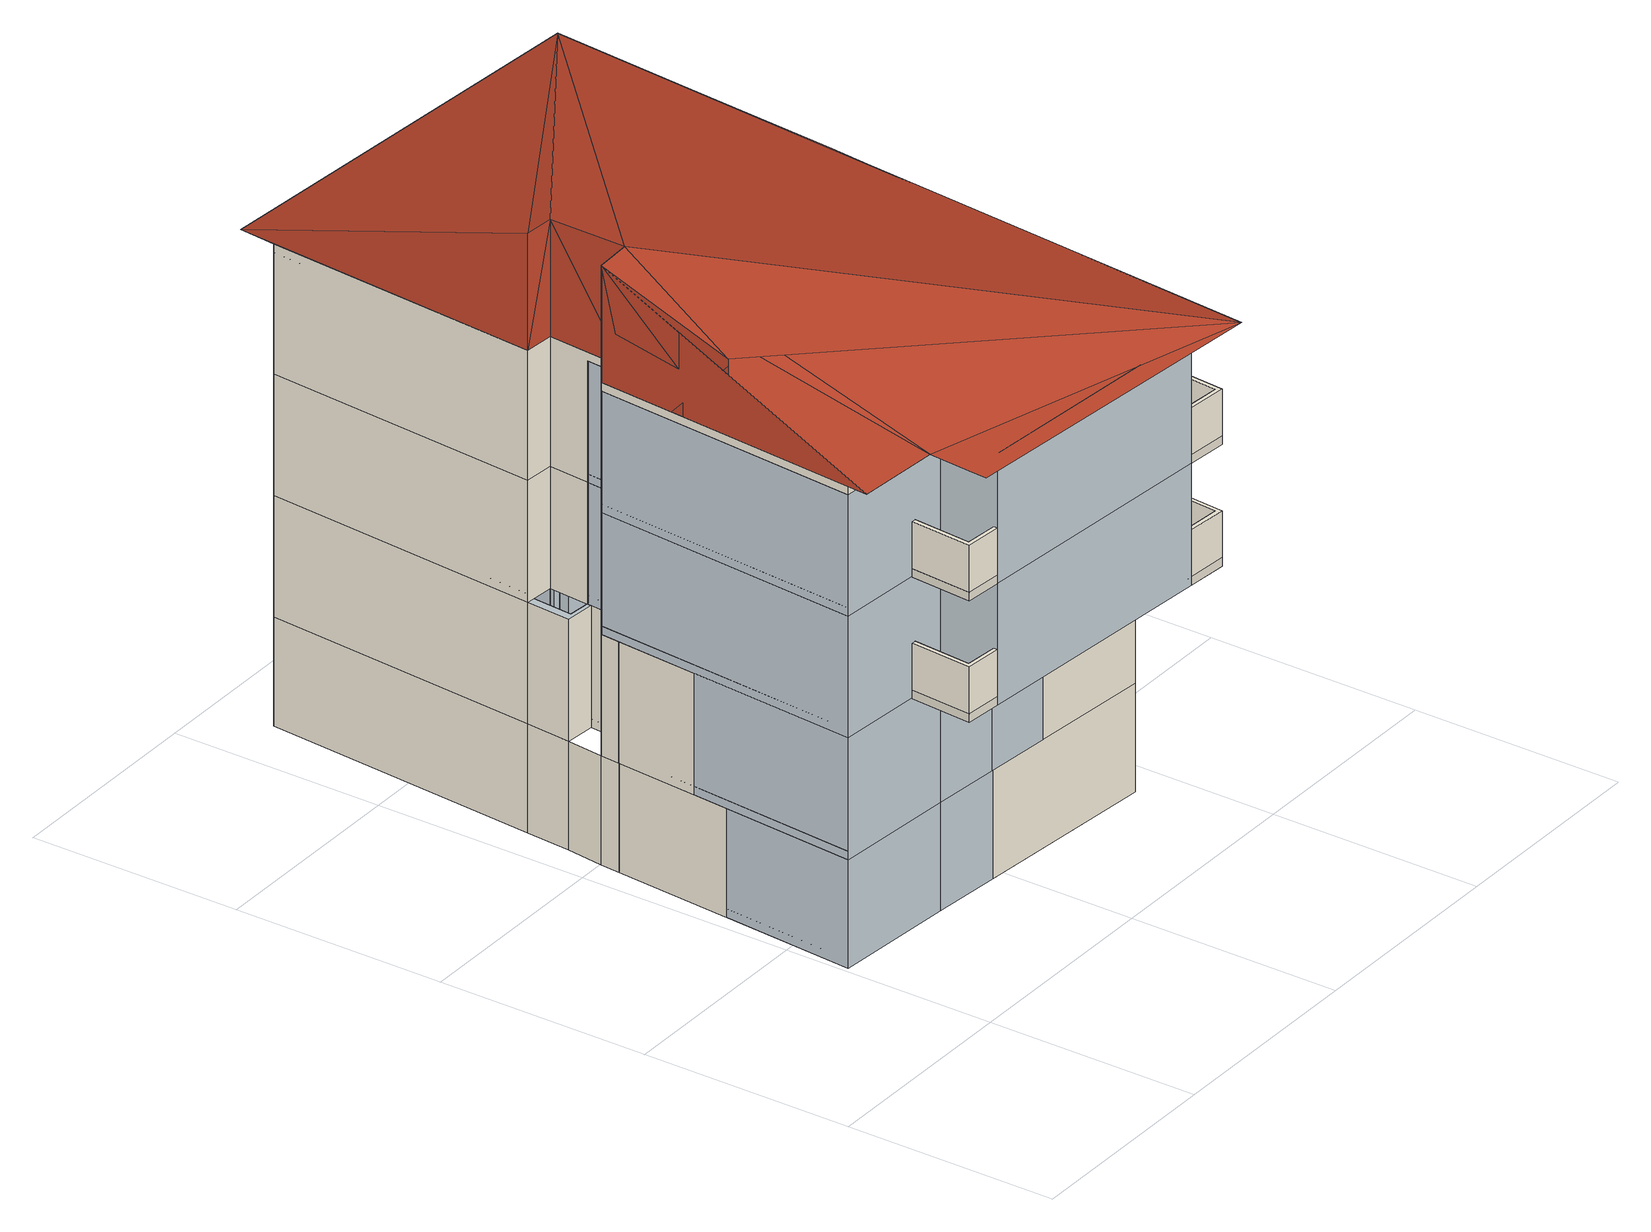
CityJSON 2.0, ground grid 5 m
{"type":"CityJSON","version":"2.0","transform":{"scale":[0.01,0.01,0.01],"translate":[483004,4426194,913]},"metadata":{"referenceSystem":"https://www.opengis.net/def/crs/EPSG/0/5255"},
"CityObjects":{
"object1":{"type":"GenericCityObject","attributes":{"name":"-1_-1_7_Bağımsız Bölüm","geometrySuitability":1001,"integrationState":1001,"independentSectionNumber":"7","takbisPropertyIdentityNumber":3370808,"additionalNote":"-","independentSectionCardinalDirection":1007,"independentSectionUsage":1002,"partCount":2,"independentSectionPlanNetArea":-1,"independentSectionPlanGrossArea":-1,"independentSectionCalculatedArea":27.16,"class":"BagimsizBolum"},"geometry":[{"type":"MultiSurface","lod":"2","boundaries":[[[0,1,2,3,4]],[[5,6,7,8,9]],[[10,11,12,13,14],[15,16,17,18,19,20,21,22,23,24,25,26,27,28,29,30,31,32]],[[33,32,31,34]],[[34,31,30,35]],[[35,30,29,36]],[[36,29,28,37]],[[37,28,27,38]],[[38,27,26,39]],[[39,26,25,40]],[[40,25,24,41]],[[41,24,23,42]],[[42,23,22,43]],[[43,22,21,44]],[[44,21,20,45]],[[45,20,19,46]],[[46,19,18,47]],[[47,18,17,48]],[[48,17,16,49]],[[49,16,15,50]],[[50,15,32,33]],[[3,10,14,4]],[[2,11,10,3]],[[1,12,11,2]],[[0,13,12,1]],[[4,14,13,0]]]}]},
"object2":{"type":"GenericCityObject","attributes":{"name":"-1_-1_7_Bağımsız Bölüm","geometrySuitability":1001,"integrationState":1001,"independentSectionNumber":"7","takbisPropertyIdentityNumber":3370808,"additionalNote":"-","independentSectionCardinalDirection":1007,"independentSectionUsage":1001,"partCount":1,"independentSectionPlanNetArea":-1,"independentSectionPlanGrossArea":-1,"independentSectionCalculatedArea":27.31,"class":"BagimsizBolum"},"geometry":[{"type":"MultiSurface","lod":"2","boundaries":[[[51,52,53,54,55]],[[56,57,58,59,60]],[[61,2,1,62,63],[64,65,66,67]],[[68,67,66,69]],[[69,66,65,70]],[[70,65,64,71]],[[71,64,67,68]],[[61,63,55,54]],[[53,2,61,54]],[[52,1,2,53]],[[51,62,1,52]],[[55,63,62,51]]]}]},
"object3":{"type":"GenericCityObject","attributes":{"name":"-1_-1_2_Bağımsız Bölüm","geometrySuitability":1001,"integrationState":1001,"independentSectionNumber":"2","takbisPropertyIdentityNumber":3370803,"additionalNote":"-","independentSectionCardinalDirection":1003,"independentSectionUsage":1001,"partCount":9,"independentSectionPlanNetArea":-1,"independentSectionPlanGrossArea":-1,"independentSectionCalculatedArea":78.08,"class":"BagimsizBolum"},"geometry":[{"type":"MultiSurface","lod":"2","boundaries":[[[72,73,12,11,74,75,76,77,78,79,80,81]],[[82,83,84,85,86,87,88,89,90,91,92,93]],[[94,95,96,97,98,99,100,101,102,103,104,105],[106,107,108,109,110,111,112,113,114,115,116,117,118,119,120,121,122,123,124,125,126,127,128,129,130,131,132,133,134,135,136,137,138,139,140,141,142,143,144,145,146,147,148,149,150,151,152,153,154,155,156,157,158,159,160,161,162,163,164,165,166,167,168,169,170,171,172,173,174,175,176,177,178,179,180,181,182,183,184,185,186,187,188,189,190,191,192,193,194,195]],[[196,195,194,197]],[[197,194,193,198]],[[198,193,192,199]],[[199,192,191,200]],[[200,191,190,201]],[[201,190,189,202]],[[202,189,188,203]],[[203,188,187,204]],[[204,187,186,205]],[[205,186,185,206]],[[206,185,184,207]],[[207,184,183,208]],[[208,183,182,209]],[[209,182,181,210]],[[210,181,180,211]],[[211,180,179,212]],[[212,179,178,213]],[[213,178,177,214]],[[214,177,176,215]],[[215,176,175,216]],[[216,175,174,217]],[[217,174,173,218]],[[218,173,172,219]],[[219,172,171,220]],[[220,171,170,221]],[[221,170,169,222]],[[222,169,168,223]],[[223,168,167,224]],[[224,167,166,225]],[[225,166,165,226]],[[226,165,164,227]],[[227,164,163,228]],[[228,163,162,229]],[[229,162,161,230]],[[230,161,160,231]],[[231,160,159,232]],[[232,159,158,233]],[[233,158,157,234]],[[234,157,156,235]],[[235,156,155,236]],[[236,155,154,237]],[[237,154,153,238]],[[238,153,152,239]],[[239,152,151,240]],[[240,151,150,241]],[[241,150,149,242]],[[242,149,148,243]],[[243,148,147,244]],[[244,147,146,245]],[[245,146,145,246]],[[246,145,144,247]],[[247,144,143,248]],[[248,143,142,249]],[[249,142,141,250]],[[250,141,140,251]],[[251,140,139,252]],[[252,139,138,253]],[[253,138,137,254]],[[254,137,136,255]],[[255,136,135,256]],[[256,135,134,257]],[[257,134,133,258]],[[258,133,132,259]],[[259,132,131,260]],[[260,131,130,261]],[[261,130,129,262]],[[262,129,128,263]],[[263,128,127,264]],[[264,127,126,265]],[[265,126,125,266]],[[266,125,124,267]],[[267,124,123,268]],[[268,123,122,269]],[[269,122,121,270]],[[270,121,120,271]],[[271,120,119,272]],[[272,119,118,273]],[[273,118,117,274]],[[274,117,116,275]],[[275,116,115,276]],[[276,115,114,277]],[[277,114,113,278]],[[278,113,112,279]],[[279,112,111,280]],[[280,111,110,281]],[[281,110,109,282]],[[282,109,108,283]],[[283,108,107,284]],[[284,107,106,285]],[[285,106,195,196]],[[94,105,81,80]],[[95,94,80,79]],[[96,95,79,78]],[[97,96,78,77]],[[98,97,77,76]],[[75,99,98,76]],[[74,100,99,75]],[[11,101,100,74]],[[12,102,101,11]],[[73,103,102,12]],[[72,104,103,73]],[[81,105,104,72]]]}]},
"object4":{"type":"GenericCityObject","attributes":{"name":"-1_-1_4_Bağımsız Bölüm","geometrySuitability":1001,"integrationState":1001,"independentSectionNumber":"4","takbisPropertyIdentityNumber":3370805,"additionalNote":"-","independentSectionCardinalDirection":1003,"independentSectionUsage":1001,"partCount":9,"independentSectionPlanNetArea":-1,"independentSectionPlanGrossArea":-1,"independentSectionCalculatedArea":78.08,"class":"BagimsizBolum"},"geometry":[{"type":"MultiSurface","lod":"2","boundaries":[[[104,103,102,101,100,99,98,97,96,95,94,105]],[[286,287,288,289,290,291,292,293,294,295,296,297]],[[298,299,300,301,302,303,304,305,306,307,308,309],[310,311,312,313,314,315,316,317,318,319,320,321,322,323,324,325,326,327,328,329,330,331,332,333,334,335,336,337,338,339,340,341,342,343,344,345,346,347,348,349,350,351,352,353,354,355,356,357,358,359,360,361,362,363,364,365,366,367,368,369,370,371,372,373,374,375,376,377,378,379,380,381,382,383,384,385,386,387,388,389,390,391,392,393,394,395,396,397,398,399]],[[400,399,398,401]],[[401,398,397,402]],[[402,397,396,403]],[[403,396,395,404]],[[404,395,394,405]],[[405,394,393,406]],[[406,393,392,407]],[[407,392,391,408]],[[408,391,390,409]],[[409,390,389,410]],[[410,389,388,411]],[[411,388,387,412]],[[412,387,386,413]],[[413,386,385,414]],[[414,385,384,415]],[[415,384,383,416]],[[416,383,382,417]],[[417,382,381,418]],[[418,381,380,419]],[[419,380,379,420]],[[420,379,378,421]],[[421,378,377,422]],[[422,377,376,423]],[[423,376,375,424]],[[424,375,374,425]],[[425,374,373,426]],[[426,373,372,427]],[[427,372,371,428]],[[428,371,370,429]],[[429,370,369,430]],[[430,369,368,431]],[[431,368,367,432]],[[432,367,366,433]],[[433,366,365,434]],[[434,365,364,435]],[[435,364,363,436]],[[436,363,362,437]],[[437,362,361,438]],[[438,361,360,439]],[[439,360,359,440]],[[440,359,358,441]],[[441,358,357,442]],[[442,357,356,443]],[[443,356,355,444]],[[444,355,354,445]],[[445,354,353,446]],[[446,353,352,447]],[[447,352,351,448]],[[448,351,350,449]],[[449,350,349,450]],[[450,349,348,451]],[[451,348,347,452]],[[452,347,346,453]],[[453,346,345,454]],[[454,345,344,455]],[[455,344,343,456]],[[456,343,342,457]],[[457,342,341,458]],[[458,341,340,459]],[[459,340,339,460]],[[460,339,338,461]],[[461,338,337,462]],[[462,337,336,463]],[[463,336,335,464]],[[464,335,334,465]],[[465,334,333,466]],[[466,333,332,467]],[[467,332,331,468]],[[468,331,330,469]],[[469,330,329,470]],[[470,329,328,471]],[[471,328,327,472]],[[472,327,326,473]],[[473,326,325,474]],[[474,325,324,475]],[[475,324,323,476]],[[476,323,322,477]],[[477,322,321,478]],[[478,321,320,479]],[[479,320,319,480]],[[480,319,318,481]],[[481,318,317,482]],[[482,317,316,483]],[[483,316,315,484]],[[484,315,314,485]],[[485,314,313,486]],[[486,313,312,487]],[[487,312,311,488]],[[488,311,310,489]],[[489,310,399,400]],[[298,309,105,94]],[[299,298,94,95]],[[300,299,95,96]],[[301,300,96,97]],[[302,301,97,98]],[[99,303,302,98]],[[100,304,303,99]],[[101,305,304,100]],[[102,306,305,101]],[[103,307,306,102]],[[104,308,307,103]],[[105,309,308,104]]]}]},
"building1":{"type":"Building","attributes":{"name":"Mimari Bina_3244706-A","takbisPropertyIdentityNumber":3244706,"blockNumber":"8065","parcelNumber":"5","tenderRegistrationNumber":"2018605712","buildingType":1001,"geometrySuitability":1001,"additionalNote":"-","takbisNeighbourhoodReference":123391,"totalIndependentSectionCount":7,"elevatorCount":0,"roofProjectionArea":174.71,"buildingHeight":8.75,"architecturalProjectConfirmationDate":"1990-05-24","class":"MimariBina","storeysAboveGround":3,"storeysBelowGround":1},"children":["building1-1","building1-2","building1-3","building1-4","building1-5","building1-6","building1-7"],"geometry":[{"type":"MultiSurface","lod":"2","boundaries":[[[490,491,492,493,494,495,496,497,498,499,500,501,502,503,504,505,506]],[[498,507,493]],[[493,507,508]],[[508,507,509]],[[498,499,500]],[[510,511,512]],[[513,511,509]],[[508,509,511]],[[498,499,514]],[[499,501,514]],[[501,515,514]],[[501,502,515]],[[503,504,507]],[[504,509,507]],[[515,503,507]],[[502,503,515]],[[498,514,515]],[[507,498,515]],[[507,509,490]],[[493,507,490]],[[492,493,490]],[[509,504,506]],[[490,509,506]],[[2,516,517,53]],[[516,518,519,517]],[[518,520,521,519]],[[520,522,523,521]],[[522,524,525,523]],[[524,526,527,525]],[[526,528,529,527]],[[528,530,531,529]],[[530,1,52,531]],[[1,2,53,52]],[[11,74,516,2]],[[74,532,533,516]],[[532,534,535,533]],[[534,536,537,535]],[[536,75,538,537]],[[75,539,540,538]],[[539,541,518,540]],[[541,542,520,518]],[[542,543,522,520]],[[543,544,524,522]],[[544,545,546,524]],[[545,547,548,546]],[[547,549,526,548]],[[549,550,528,526]],[[550,551,530,528]],[[551,12,1,530]],[[12,11,2,1]],[[101,100,74,11]],[[100,99,75,74]],[[99,552,553,75]],[[552,554,542,553]],[[554,555,543,542]],[[555,556,549,543]],[[556,557,558,549]],[[557,559,560,558]],[[559,104,72,560]],[[104,103,73,72]],[[103,102,12,73]],[[102,101,11,12]],[[505,504,100,101]],[[504,503,99,100]],[[503,502,552,99]],[[502,501,554,552]],[[501,500,555,554]],[[500,561,556,555]],[[561,562,557,556]],[[562,563,559,557]],[[563,564,104,559]],[[564,565,103,104]],[[565,566,102,103]],[[566,505,101,102]]],"semantics":{"surfaces":[{"type":"RoofSurface"},{"type":"WallSurface"}],"values":[0,0,0,0,0,0,0,0,0,0,0,0,0,0,0,0,0,0,0,0,0,0,0,1,1,1,1,1,1,1,1,1,1,1,1,1,1,1,1,1,1,1,1,1,1,1,1,1,1,1,1,1,1,1,1,1,1,1,1,1,1,1,1,1,1,1,1,1,1,1,1,1,1,1]}}]},
"building1-1":{"type":"BuildingInstallation","attributes":{"name":"-1_-1_1_Balkon","geometrySuitability":1001,"additionalNote":"-","planArea":-1,"calculatedArea":2.71,"class":"Balkon"},"parents":["building1"],"geometry":[{"type":"MultiSurface","lod":"2","boundaries":[[[567,568,569,570,571,572]],[[524,526,573,548,546,574]],[[546,567,572,574]],[[548,568,567,546]],[[573,569,568,548]],[[526,570,569,573]],[[524,571,570,526]],[[574,572,571,524]],[[575,576,577,578]],[[577,570,571,578]],[[576,569,570,577]],[[575,572,569,576]],[[578,571,572,575]]],"semantics":{"surfaces":[{"type":"FloorSurface"},{"type":"WallSurface"}],"values":[0,0,0,0,0,0,0,0,1,1,1,1,1]}}]},
"building1-2":{"type":"BuildingInstallation","attributes":{"name":"-1_-1_2_Balkon","geometrySuitability":1001,"additionalNote":"-","planArea":-1,"calculatedArea":7.34,"class":"Balkon"},"parents":["building1"],"geometry":[{"type":"MultiSurface","lod":"2","boundaries":[[[579,580,581,582,583,92]],[[584,585,586,587,588,72]],[[588,579,92,72]],[[587,580,579,588]],[[586,581,580,587]],[[585,582,581,586]],[[584,583,582,585]],[[72,92,583,584]],[[589,590,591,592,593,594,595,596]],[[579,589,596,92]],[[580,590,589,579]],[[581,591,590,580]],[[582,592,591,581]],[[597,593,592,582]],[[598,594,593,597]],[[583,595,594,598]],[[92,596,595,583]]],"semantics":{"surfaces":[{"type":"FloorSurface"},{"type":"WallSurface"}],"values":[0,0,0,0,0,0,0,0,1,1,1,1,1,1,1,1,1]}}]},
"building1-3":{"type":"BuildingInstallation","attributes":{"name":"-1_-1_2_Balkon","geometrySuitability":1001,"additionalNote":"-","planArea":-1,"calculatedArea":1.36,"class":"Balkon"},"parents":["building1"],"geometry":[{"type":"MultiSurface","lod":"2","boundaries":[[[90,599,600,601,91,602]],[[73,603,604,605,12,606]],[[12,90,602,606]],[[605,599,90,12]],[[604,600,599,605]],[[603,601,600,604]],[[73,91,601,603]],[[606,602,91,73]],[[607,608,609,610,611,612]],[[611,601,91,612]],[[610,600,601,611]],[[609,599,600,610]],[[608,613,599,609]],[[607,602,613,608]],[[612,91,602,607]]],"semantics":{"surfaces":[{"type":"FloorSurface"},{"type":"WallSurface"}],"values":[0,0,0,0,0,0,0,0,1,1,1,1,1,1,1]}}]},
"building1-4":{"type":"BuildingInstallation","attributes":{"name":"-1_-1_3_Balkon","geometrySuitability":1001,"additionalNote":"-","planArea":-1,"calculatedArea":6.84,"class":"Balkon"},"parents":["building1"],"geometry":[{"type":"MultiSurface","lod":"2","boundaries":[[[614,615,616,617,618,619]],[[560,620,621,622,623,624]],[[623,614,619,624]],[[622,615,614,623]],[[621,616,615,622]],[[620,617,616,621]],[[560,618,617,620]],[[624,619,618,560]],[[625,626,627,628,629,630,631,632]],[[631,617,618,632]],[[630,616,617,631]],[[629,615,616,630]],[[628,614,615,629]],[[627,633,614,628]],[[626,634,633,627]],[[625,619,634,626]],[[632,618,619,625]]],"semantics":{"surfaces":[{"type":"FloorSurface"},{"type":"WallSurface"}],"values":[0,0,0,0,0,0,0,0,1,1,1,1,1,1,1,1,1]}}]},
"building1-5":{"type":"BuildingInstallation","attributes":{"name":"-1_-1_4_Balkon","geometrySuitability":1001,"additionalNote":"-","planArea":-1,"calculatedArea":7.34,"class":"Balkon"},"parents":["building1"],"geometry":[{"type":"MultiSurface","lod":"2","boundaries":[[[635,636,637,638,639,296]],[[640,641,642,643,644,104]],[[644,635,296,104]],[[643,636,635,644]],[[642,637,636,643]],[[641,638,637,642]],[[640,639,638,641]],[[104,296,639,640]],[[645,646,647,648,649,650,651,652]],[[635,645,652,296]],[[636,646,645,635]],[[637,647,646,636]],[[638,648,647,637]],[[653,649,648,638]],[[654,650,649,653]],[[639,651,650,654]],[[296,652,651,639]]],"semantics":{"surfaces":[{"type":"FloorSurface"},{"type":"WallSurface"}],"values":[0,0,0,0,0,0,0,0,1,1,1,1,1,1,1,1,1]}}]},
"building1-6":{"type":"BuildingInstallation","attributes":{"name":"-1_-1_4_Balkon","geometrySuitability":1001,"additionalNote":"-","planArea":-1,"calculatedArea":1.36,"class":"Balkon"},"parents":["building1"],"geometry":[{"type":"MultiSurface","lod":"2","boundaries":[[[294,655,656,657,295,658]],[[103,659,660,661,102,662]],[[102,294,658,662]],[[661,655,294,102]],[[660,656,655,661]],[[659,657,656,660]],[[103,295,657,659]],[[662,658,295,103]],[[663,664,665,666,667,668]],[[667,657,295,668]],[[666,656,657,667]],[[665,655,656,666]],[[664,669,655,665]],[[663,658,669,664]],[[668,295,658,663]]],"semantics":{"surfaces":[{"type":"FloorSurface"},{"type":"WallSurface"}],"values":[0,0,0,0,0,0,0,0,1,1,1,1,1,1,1]}}]},
"building1-7":{"type":"BuildingInstallation","attributes":{"name":"-1_-1_5_Balkon","geometrySuitability":1001,"additionalNote":"-","planArea":-1,"calculatedArea":6.84,"class":"Balkon"},"parents":["building1"],"geometry":[{"type":"MultiSurface","lod":"2","boundaries":[[[670,671,672,673,674,675]],[[559,676,677,678,679,680]],[[679,670,675,680]],[[678,671,670,679]],[[677,672,671,678]],[[676,673,672,677]],[[559,674,673,676]],[[680,675,674,559]],[[681,682,683,684,685,686,687,688]],[[687,673,674,688]],[[686,672,673,687]],[[685,671,672,686]],[[684,670,671,685]],[[683,689,670,684]],[[682,690,689,683]],[[681,675,690,682]],[[688,674,675,681]]],"semantics":{"surfaces":[{"type":"FloorSurface"},{"type":"WallSurface"}],"values":[0,0,0,0,0,0,0,0,1,1,1,1,1,1,1,1,1]}}]},
"object5":{"type":"GenericCityObject","attributes":{"name":"-1_-1_6_Bağımsız Bölüm","geometrySuitability":1001,"integrationState":1001,"independentSectionNumber":"6","takbisPropertyIdentityNumber":3370807,"additionalNote":"-","independentSectionCardinalDirection":1003,"independentSectionUsage":1002,"partCount":2,"independentSectionPlanNetArea":-1,"independentSectionPlanGrossArea":-1,"independentSectionCalculatedArea":27.09,"class":"BagimsizBolum"},"geometry":[{"type":"MultiSurface","lod":"2","boundaries":[[[0,4,691,692,530]],[[693,694,9,8,695]],[[696,697,14,13,551],[698,699,700,701,702,703,704,705,706,707,708,709,710,711,712,713,714,715]],[[716,715,714,717]],[[717,714,713,718]],[[718,713,712,719]],[[719,712,711,720]],[[720,711,710,721]],[[721,710,709,722]],[[722,709,708,723]],[[723,708,707,724]],[[724,707,706,725]],[[725,706,705,726]],[[726,705,704,727]],[[727,704,703,728]],[[728,703,702,729]],[[729,702,701,730]],[[730,701,700,731]],[[731,700,699,732]],[[732,699,698,733]],[[733,698,715,716]],[[692,696,551,530]],[[697,696,692,691]],[[4,14,697,691]],[[13,14,4,0]],[[530,551,13,0]]]}]},
"object6":{"type":"GenericCityObject","attributes":{"name":"-1_-1_6_Bağımsız Bölüm","geometrySuitability":1001,"integrationState":1001,"independentSectionNumber":"6","takbisPropertyIdentityNumber":3370807,"additionalNote":"-","independentSectionCardinalDirection":1003,"independentSectionUsage":1001,"partCount":1,"independentSectionPlanNetArea":-1,"independentSectionPlanGrossArea":-1,"independentSectionCalculatedArea":26.78,"class":"BagimsizBolum"},"geometry":[{"type":"MultiSurface","lod":"2","boundaries":[[[531,51,55,734,735]],[[736,60,59,737,738]],[[739,63,62,530,740],[741,742,743,744]],[[745,744,743,746]],[[746,743,742,747]],[[747,742,741,748]],[[748,741,744,745]],[[739,740,735,734]],[[63,739,734,55]],[[62,63,55,51]],[[531,530,62,51]],[[735,740,530,531]]]}]},
"object7":{"type":"GenericCityObject","attributes":{"name":"-1_-1_1_Bağımsız Bölüm","geometrySuitability":1001,"integrationState":1001,"independentSectionNumber":"1","takbisPropertyIdentityNumber":3590601,"additionalNote":"-","independentSectionCardinalDirection":1001,"independentSectionUsage":1001,"partCount":8,"independentSectionPlanNetArea":-1,"independentSectionPlanGrossArea":-1,"independentSectionCalculatedArea":68.88,"class":"BagimsizBolum"},"geometry":[{"type":"MultiSurface","lod":"2","boundaries":[[[749,691,4,3,516,533,535,537,538,540,518,520,522,524,546,548,526,528,750]],[[751,570,568,567,571,752,753,754,755,756,757,758,759,760,5,9,694,761,762]],[[550,549,547,545,544,543,542,541,539,75,536,534,532,74,10,14,697,763,764],[765,766,767,768,769,770,771,772,773,774,775,776,777,778,779,780,781,782,783,784,785,786,787,788,789,790,791,792,793,794,795,796,797,798,799,800,801,802,803,804,805,806,807,808,809,810,811,812,813,814,815,816,817,818,819,820,821,822,823,824,825,826,827,828,829,830,831,832,833,834,835,836,837,838]],[[839,838,837,840]],[[840,837,836,841]],[[841,836,835,842]],[[842,835,834,843]],[[843,834,833,844]],[[844,833,832,845]],[[845,832,831,846]],[[846,831,830,847]],[[847,830,829,848]],[[848,829,828,849]],[[849,828,827,850]],[[850,827,826,851]],[[851,826,825,852]],[[852,825,824,853]],[[853,824,823,854]],[[854,823,822,855]],[[855,822,821,856]],[[856,821,820,857]],[[857,820,819,858]],[[858,819,818,859]],[[859,818,817,860]],[[860,817,816,861]],[[861,816,815,862]],[[862,815,814,863]],[[863,814,813,864]],[[864,813,812,865]],[[865,812,811,866]],[[866,811,810,867]],[[867,810,809,868]],[[868,809,808,869]],[[869,808,807,870]],[[870,807,806,871]],[[871,806,805,872]],[[872,805,804,873]],[[873,804,803,874]],[[874,803,802,875]],[[875,802,801,876]],[[876,801,800,877]],[[877,800,799,878]],[[878,799,798,879]],[[879,798,797,880]],[[880,797,796,881]],[[881,796,795,882]],[[882,795,794,883]],[[883,794,793,884]],[[884,793,792,885]],[[885,792,791,886]],[[886,791,790,887]],[[887,790,789,888]],[[888,789,788,889]],[[889,788,787,890]],[[890,787,786,891]],[[891,786,785,892]],[[892,785,784,893]],[[893,784,783,894]],[[894,783,782,895]],[[895,782,781,896]],[[896,781,780,897]],[[897,780,779,898]],[[898,779,778,899]],[[899,778,777,900]],[[900,777,776,901]],[[901,776,775,902]],[[902,775,774,903]],[[903,774,773,904]],[[904,773,772,905]],[[905,772,771,906]],[[906,771,770,907]],[[907,770,769,908]],[[908,769,768,909]],[[909,768,767,910]],[[910,767,766,911]],[[911,766,765,912]],[[912,765,838,839]],[[528,550,764,750]],[[526,549,550,528]],[[548,547,549,526]],[[546,545,547,548]],[[524,544,545,546]],[[522,543,544,524]],[[520,542,543,522]],[[518,541,542,520]],[[540,539,541,518]],[[538,75,539,540]],[[537,536,75,538]],[[535,534,536,537]],[[533,532,534,535]],[[516,74,532,533]],[[3,10,74,516]],[[14,10,3,4]],[[697,14,4,691]],[[763,697,691,749]],[[764,763,749,750]]]}]},
"object8":{"type":"GenericCityObject","attributes":{"name":"-1_-1_3_Bağımsız Bölüm","geometrySuitability":1001,"integrationState":1001,"independentSectionNumber":"3","takbisPropertyIdentityNumber":3370804,"additionalNote":"-","independentSectionCardinalDirection":1001,"independentSectionUsage":1001,"partCount":8,"independentSectionPlanNetArea":-1,"independentSectionPlanGrossArea":-1,"independentSectionCalculatedArea":71.55,"class":"BagimsizBolum"},"geometry":[{"type":"MultiSurface","lod":"2","boundaries":[[[913,77,76,553,542,543,549,558,560,914,915,916]],[[917,918,618,919,920,921,922,923,86,85,924,925]],[[926,927,559,557,556,555,554,552,98,97,928,929],[930,931,932,933,934,935,936,937,938,939,940,941,942,943,944,945,946,947,948,949,950,951,952,953,954,955,956,957,958,959,960,961,962,963,964,965,966,967,968,969,970,971,972,973,974,975,976,977,978,979,980,981,982,983,984,985,986,987,988,989,990,991,992,993,994,995,996,997,998,999,1000,1001,1002,1003,1004,1005,1006,1007]],[[1008,1007,1006,1009]],[[1009,1006,1005,1010]],[[1010,1005,1004,1011]],[[1011,1004,1003,1012]],[[1012,1003,1002,1013]],[[1013,1002,1001,1014]],[[1014,1001,1000,1015]],[[1015,1000,999,1016]],[[1016,999,998,1017]],[[1017,998,997,1018]],[[1018,997,996,1019]],[[1019,996,995,1020]],[[1020,995,994,1021]],[[1021,994,993,1022]],[[1022,993,992,1023]],[[1023,992,991,1024]],[[1024,991,990,1025]],[[1025,990,989,1026]],[[1026,989,988,1027]],[[1027,988,987,1028]],[[1028,987,986,1029]],[[1029,986,985,1030]],[[1030,985,984,1031]],[[1031,984,983,1032]],[[1032,983,982,1033]],[[1033,982,981,1034]],[[1034,981,980,1035]],[[1035,980,979,1036]],[[1036,979,978,1037]],[[1037,978,977,1038]],[[1038,977,976,1039]],[[1039,976,975,1040]],[[1040,975,974,1041]],[[1041,974,973,1042]],[[1042,973,972,1043]],[[1043,972,971,1044]],[[1044,971,970,1045]],[[1045,970,969,1046]],[[1046,969,968,1047]],[[1047,968,967,1048]],[[1048,967,966,1049]],[[1049,966,965,1050]],[[1050,965,964,1051]],[[1051,964,963,1052]],[[1052,963,962,1053]],[[1053,962,961,1054]],[[1054,961,960,1055]],[[1055,960,959,1056]],[[1056,959,958,1057]],[[1057,958,957,1058]],[[1058,957,956,1059]],[[1059,956,955,1060]],[[1060,955,954,1061]],[[1061,954,953,1062]],[[1062,953,952,1063]],[[1063,952,951,1064]],[[1064,951,950,1065]],[[1065,950,949,1066]],[[1066,949,948,1067]],[[1067,948,947,1068]],[[1068,947,946,1069]],[[1069,946,945,1070]],[[1070,945,944,1071]],[[1071,944,943,1072]],[[1072,943,942,1073]],[[1073,942,941,1074]],[[1074,941,940,1075]],[[1075,940,939,1076]],[[1076,939,938,1077]],[[1077,938,937,1078]],[[1078,937,936,1079]],[[1079,936,935,1080]],[[1080,935,934,1081]],[[1081,934,933,1082]],[[1082,933,932,1083]],[[1083,932,931,1084]],[[1084,931,930,1085]],[[1085,930,1007,1008]],[[926,929,916,915]],[[927,926,915,914]],[[560,559,927,914]],[[558,557,559,560]],[[549,556,557,558]],[[543,555,556,549]],[[542,554,555,543]],[[553,552,554,542]],[[76,98,552,553]],[[77,97,98,76]],[[928,97,77,913]],[[929,928,913,916]]]}]},
"object9":{"type":"GenericCityObject","attributes":{"name":"-1_-1_5_Bağımsız Bölüm","geometrySuitability":1001,"integrationState":1001,"independentSectionNumber":"5","takbisPropertyIdentityNumber":3370806,"additionalNote":"-","independentSectionCardinalDirection":1001,"independentSectionUsage":1001,"partCount":8,"independentSectionPlanNetArea":-1,"independentSectionPlanGrossArea":-1,"independentSectionCalculatedArea":71.55,"class":"BagimsizBolum"},"geometry":[{"type":"MultiSurface","lod":"2","boundaries":[[[928,97,98,552,554,555,556,557,559,927,926,929]],[[1086,1087,674,1088,1089,1090,1091,1092,290,289,1093,1094]],[[1095,1096,1097,1098,1099,1100,1101,1102,302,301,1103,1104],[1105,1106,1107,1108,1109,1110,1111,1112,1113,1114,1115,1116,1117,1118,1119,1120,1121,1122,1123,1124,1125,1126,1127,1128,1129,1130,1131,1132,1133,1134,1135,1136,1137,1138,1139,1140,1141,1142,1143,1144,1145,1146,1147,1148,1149,1150,1151,1152,1153,1154,1155,1156,1157,1158,1159,1160,1161,1162,1163,1164,1165,1166,1167,1168,1169,1170,1171,1172,1173,1174,1175,1176,1177,1178,1179,1180,1181,1182]],[[1183,1182,1181,1184]],[[1184,1181,1180,1185]],[[1185,1180,1179,1186]],[[1186,1179,1178,1187]],[[1187,1178,1177,1188]],[[1188,1177,1176,1189]],[[1189,1176,1175,1190]],[[1190,1175,1174,1191]],[[1191,1174,1173,1192]],[[1192,1173,1172,1193]],[[1193,1172,1171,1194]],[[1194,1171,1170,1195]],[[1195,1170,1169,1196]],[[1196,1169,1168,1197]],[[1197,1168,1167,1198]],[[1198,1167,1166,1199]],[[1199,1166,1165,1200]],[[1200,1165,1164,1201]],[[1201,1164,1163,1202]],[[1202,1163,1162,1203]],[[1203,1162,1161,1204]],[[1204,1161,1160,1205]],[[1205,1160,1159,1206]],[[1206,1159,1158,1207]],[[1207,1158,1157,1208]],[[1208,1157,1156,1209]],[[1209,1156,1155,1210]],[[1210,1155,1154,1211]],[[1211,1154,1153,1212]],[[1212,1153,1152,1213]],[[1213,1152,1151,1214]],[[1214,1151,1150,1215]],[[1215,1150,1149,1216]],[[1216,1149,1148,1217]],[[1217,1148,1147,1218]],[[1218,1147,1146,1219]],[[1219,1146,1145,1220]],[[1220,1145,1144,1221]],[[1221,1144,1143,1222]],[[1222,1143,1142,1223]],[[1223,1142,1141,1224]],[[1224,1141,1140,1225]],[[1225,1140,1139,1226]],[[1226,1139,1138,1227]],[[1227,1138,1137,1228]],[[1228,1137,1136,1229]],[[1229,1136,1135,1230]],[[1230,1135,1134,1231]],[[1231,1134,1133,1232]],[[1232,1133,1132,1233]],[[1233,1132,1131,1234]],[[1234,1131,1130,1235]],[[1235,1130,1129,1236]],[[1236,1129,1128,1237]],[[1237,1128,1127,1238]],[[1238,1127,1126,1239]],[[1239,1126,1125,1240]],[[1240,1125,1124,1241]],[[1241,1124,1123,1242]],[[1242,1123,1122,1243]],[[1243,1122,1121,1244]],[[1244,1121,1120,1245]],[[1245,1120,1119,1246]],[[1246,1119,1118,1247]],[[1247,1118,1117,1248]],[[1248,1117,1116,1249]],[[1249,1116,1115,1250]],[[1250,1115,1114,1251]],[[1251,1114,1113,1252]],[[1252,1113,1112,1253]],[[1253,1112,1111,1254]],[[1254,1111,1110,1255]],[[1255,1110,1109,1256]],[[1256,1109,1108,1257]],[[1257,1108,1107,1258]],[[1258,1107,1106,1259]],[[1259,1106,1105,1260]],[[1260,1105,1182,1183]],[[1095,1104,929,926]],[[1096,1095,926,927]],[[559,1097,1096,927]],[[557,1098,1097,559]],[[556,1099,1098,557]],[[555,1100,1099,556]],[[554,1101,1100,555]],[[552,1102,1101,554]],[[98,302,1102,552]],[[97,301,302,98]],[[1103,301,97,928]],[[1104,1103,928,929]]]}]}
},
"vertices":[
[465,318,259],[305,333,259],[13,356,259],[63,954,259],[514,916,259],[63,954,279],[13,356,279],[305,333,279],[465,318,279],[514,916,279],[63,954,544],[13,356,544],[305,333,544],[465,318,544],[514,916,544],[457,329,544],[451,329,544],[451,324,544],[332,334,544],[333,339,544],[39,364,544],[78,834,544],[237,821,544],[239,843,544],[227,844,544],[226,834,544],[77,846,544],[85,947,544],[234,934,544],[233,918,544],[245,917,544],[246,931,544],[505,909,544],[505,909,279],[246,931,279],[245,917,279],[233,918,279],[234,934,279],[85,947,279],[77,846,279],[226,834,279],[227,844,279],[239,843,279],[237,821,279],[78,834,279],[39,364,279],[333,339,279],[332,334,279],[451,324,279],[451,329,279],[457,329,279],
[469,318,4],[305,333,4],[13,356,4],[63,952,4],[518,914,4],[63,952,24],[13,356,24],[305,333,24],[469,318,24],[518,914,24],[63,952,259],[469,318,259],[518,914,259],[458,339,259],[39,373,259],[86,941,259],[505,907,259],[505,907,24],[86,941,24],[39,373,24],[458,339,24],
[902,132,544],[292,183,544],[66,998,544],[140,992,544],[148,1088,544],[548,1055,544],[536,915,544],[952,880,544],[953,903,544],[965,902,544],[953,903,564],[952,880,564],[536,915,564],[548,1055,564],[148,1088,564],[140,992,564],[66,998,564],[13,356,564],[305,333,564],[292,183,564],[902,132,564],[965,902,564],[953,903,829],[952,880,829],[536,915,829],[548,1055,829],[148,1088,829],[140,992,829],[66,998,829],[13,356,829],[305,333,829],[292,183,829],[902,132,829],[965,902,829],[638,421,829],[648,421,829],[649,425,829],[899,404,829],[879,156,829],[628,177,829],[641,335,829],[631,336,829],[618,178,829],[316,204,829],[364,788,829],[376,787,829],[377,799,829],[369,800,829],[370,820,829],[358,821,829],[357,811,829],[341,812,829],[340,800,829],[353,799,829],[317,354,829],[295,356,829],[294,345,829],[215,352,829],[215,362,829],[38,377,829],[67,725,829],[239,711,829],[248,808,829],[256,807,829],[257,819,829],[248,820,829],[249,838,829],[239,839,829],[229,723,829],[68,737,829],[87,973,829],[249,960,829],[245,917,829],[256,917,829],[259,958,829],[368,949,829],[365,910,829],[378,909,829],[382,966,829],[369,967,829],[368,959,829],[163,976,829],[171,1077,829],[377,1060,829],[375,1047,829],[389,1046,829],[390,1058,829],[538,1046,829],[537,1030,829],[545,1028,829],[536,934,829],[529,935,829],[525,884,829],[534,884,829],[536,908,829],[941,874,829],[937,827,829],[944,827,829],[937,748,829],[931,748,829],[925,673,829],[712,691,829],[716,748,829],[694,749,829],[696,772,829],[526,786,829],[527,794,829],[517,795,829],[517,787,829],[468,791,829],[467,779,829],[666,763,829],[650,566,829],[661,565,829],[671,684,829],[921,664,829],[910,533,829],[919,532,829],[913,454,829],[904,455,829],[900,415,829],[650,435,829],[653,474,829],[642,475,829],[642,475,564],[653,474,564],[650,435,564],[900,415,564],[904,455,564],[913,454,564],[919,532,564],[910,533,564],[921,664,564],[671,684,564],[661,565,564],[650,566,564],[666,763,564],[467,779,564],[468,791,564],[517,787,564],[517,795,564],[527,794,564],[526,786,564],[696,772,564],[694,749,564],[716,748,564],[712,691,564],[925,673,564],[931,748,564],[937,748,564],[944,827,564],[937,827,564],[941,874,564],[536,908,564],[534,884,564],[525,884,564],[529,935,564],[536,934,564],[545,1028,564],[537,1030,564],[538,1046,564],[390,1058,564],[389,1046,564],[375,1047,564],[377,1060,564],[171,1077,564],[163,976,564],[368,959,564],[369,967,564],[382,966,564],[378,909,564],[365,910,564],[368,949,564],[259,958,564],[256,917,564],[245,917,564],[249,960,564],[87,973,564],[68,737,564],[229,723,564],[239,839,564],[249,838,564],[248,820,564],[257,819,564],[256,807,564],[248,808,564],[239,711,564],[67,725,564],[38,377,564],[215,362,564],[215,352,564],[294,345,564],[295,356,564],[317,354,564],[353,799,564],[340,800,564],[341,812,564],[357,811,564],[358,821,564],[370,820,564],[369,800,564],[377,799,564],[376,787,564],[364,788,564],[316,204,564],[618,178,564],[631,336,564],[641,335,564],[628,177,564],[879,156,564],[899,404,564],[649,425,564],[648,421,564],[638,421,564],
[953,903,849],[952,880,849],[536,915,849],[548,1055,849],[148,1088,849],[140,992,849],[66,998,849],[13,356,849],[305,333,849],[292,183,849],[902,132,849],[965,902,849],[953,903,1114],[952,880,1114],[536,915,1114],[548,1055,1114],[148,1088,1114],[140,992,1114],[66,998,1114],[13,356,1114],[305,333,1114],[292,183,1114],[902,132,1114],[965,902,1114],[638,421,1114],[648,421,1114],[649,425,1114],[899,404,1114],[879,156,1114],[628,177,1114],[641,335,1114],[631,336,1114],[618,178,1114],[316,204,1114],[364,788,1114],[376,787,1114],[377,799,1114],[369,800,1114],[370,820,1114],[358,821,1114],[357,811,1114],[341,812,1114],[340,800,1114],[353,799,1114],[317,354,1114],[295,356,1114],[294,345,1114],[215,352,1114],[215,362,1114],[38,377,1114],[67,725,1114],[239,711,1114],[248,808,1114],[256,807,1114],[257,819,1114],[248,820,1114],[249,838,1114],[239,839,1114],[229,723,1114],[68,737,1114],[87,973,1114],[249,960,1114],[245,917,1114],[256,917,1114],[259,958,1114],[368,949,1114],[365,910,1114],[378,909,1114],[382,966,1114],[369,967,1114],[368,959,1114],[163,976,1114],[171,1077,1114],[377,1060,1114],[375,1047,1114],[389,1046,1114],[390,1058,1114],[538,1046,1114],[537,1030,1114],[545,1028,1114],[536,934,1114],[529,935,1114],[525,884,1114],[534,884,1114],[536,908,1114],[941,874,1114],[937,827,1114],[944,827,1114],[937,748,1114],[931,748,1114],[925,673,1114],[712,691,1114],[716,748,1114],[694,749,1114],[696,772,1114],[526,786,1114],[527,794,1114],[517,795,1114],[517,787,1114],[468,791,1114],[467,779,1114],[666,763,1114],[650,566,1114],[661,565,1114],[671,684,1114],[921,664,1114],[910,533,1114],[919,532,1114],[913,454,1114],[904,455,1114],[900,415,1114],[650,435,1114],[653,474,1114],[642,475,1114],[642,475,849],[653,474,849],[650,435,849],[900,415,849],[904,455,849],[913,454,849],[919,532,849],[910,533,849],[921,664,849],[671,684,849],[661,565,849],[650,566,849],[666,763,849],[467,779,849],[468,791,849],[517,787,849],[517,795,849],[527,794,849],[526,786,849],[696,772,849],[694,749,849],[716,748,849],[712,691,849],[925,673,849],[931,748,849],[937,748,849],[944,827,849],[937,827,849],[941,874,849],[536,908,849],[534,884,849],[525,884,849],[529,935,849],[536,934,849],[545,1028,849],[537,1030,849],[538,1046,849],[390,1058,849],[389,1046,849],[375,1047,849],[377,1060,849],[171,1077,849],[163,976,849],[368,959,849],[369,967,849],[382,966,849],[378,909,849],[365,910,849],[368,949,849],[259,958,849],[256,917,849],[245,917,849],[249,960,849],[87,973,849],[68,737,849],[229,723,849],[239,839,849],[249,838,849],[248,820,849],[257,819,849],[256,807,849],[248,808,849],[239,711,849],[67,725,849],[38,377,849],[215,362,849],[215,352,849],[294,345,849],[295,356,849],[317,354,849],[353,799,849],[340,800,849],[341,812,849],[357,811,849],[358,821,849],[370,820,849],[369,800,849],[377,799,849],[376,787,849],[364,788,849],[316,204,849],[618,178,849],[631,336,849],[641,335,849],[628,177,849],[879,156,849],[899,404,849],[649,425,849],[648,421,849],[638,421,849],
[210,292,1134],[202,191,1134],[198,146,1134],[995,73,1134],[999,124,1134],[1061,871,1134],[1088,1143,1134],[1143,1808,1134],[1147,1856,1134],[147,1939,1134],[139,1852,1134],[85,1192,1134],[156,1186,1134],[140,992,1134],[66,998,1134],[13,356,1134],[8,307,1134],[140,992,1418],[39,668,1314],[66,998,1408],[39,668,1296],[39,668,1134],[51,815,1134],[61,929,1134],[85,1192,1408],[156,1186,1408],[66,998,259],[66,998,4],[76,1085,259],[76,1085,4],[85,1192,259],[85,1192,4],[139,1852,259],[139,1852,4],[159,1850,259],[159,1850,4],[430,1828,259],[430,1828,4],[1038,1774,259],[1038,1774,4],[914,278,259],[914,278,4],[93,996,544],[93,996,259],[90,968,544],[90,968,259],[138,964,544],[138,964,259],[140,992,259],[147,1079,544],[147,1079,259],[76,1085,544],[85,1192,544],[139,1852,544],[159,1850,544],[151,1751,544],[151,1751,259],[421,1728,544],[421,1728,259],[430,1828,544],[1038,1774,544],[914,278,544],[156,1186,829],[156,1186,544],[85,1192,829],[139,1852,829],[430,1828,829],[433,1867,829],[433,1867,544],[1041,1817,829],[1041,1817,544],[430,1828,1134],[433,1867,1134],[1041,1817,1134],[902,132,1134],[292,183,1134],[305,333,1134],
[151,1751,279],[421,1728,279],[429,1818,279],[430,1828,279],[159,1850,279],[158,1840,279],[429,1818,259],[158,1840,259],[158,1840,389],[429,1818,389],[430,1828,389],[159,1850,389],
[999,124,564],[1061,871,564],[964,879,564],[963,870,564],[902,142,564],[902,142,544],[963,870,544],[964,879,544],[1061,871,544],[999,124,544],[999,124,674],[1061,871,674],[964,879,674],[963,870,674],[1050,862,674],[990,135,674],[902,142,674],[902,132,674],[1050,862,564],[990,135,564],
[224,339,564],[214,340,564],[202,191,564],[293,193,564],[202,191,544],[214,340,544],[224,339,544],[293,193,544],[293,193,674],[213,200,674],[224,339,674],[214,340,674],[202,191,674],[292,183,674],[213,200,564],
[987,1161,564],[986,1151,564],[1088,1143,564],[1143,1808,564],[1041,1817,564],[1040,1807,564],[1143,1808,544],[1088,1143,544],[986,1151,544],[987,1161,544],[1040,1807,544],[1040,1807,674],[1133,1799,674],[1079,1153,674],[987,1161,674],[986,1151,674],[1088,1143,674],[1143,1808,674],[1041,1817,674],[1079,1153,564],[1133,1799,564],
[999,124,849],[1061,871,849],[964,879,849],[963,870,849],[902,142,849],[902,142,829],[963,870,829],[964,879,829],[1061,871,829],[999,124,829],[999,124,959],[1061,871,959],[964,879,959],[963,870,959],[1050,862,959],[990,135,959],[902,142,959],[902,132,959],[1050,862,849],[990,135,849],
[224,339,849],[214,340,849],[202,191,849],[293,193,849],[202,191,829],[214,340,829],[224,339,829],[293,193,829],[293,193,959],[213,200,959],[224,339,959],[214,340,959],[202,191,959],[292,183,959],[213,200,849],
[987,1161,849],[986,1151,849],[1088,1143,849],[1143,1808,849],[1041,1817,849],[1040,1807,849],[1143,1808,829],[1088,1143,829],[986,1151,829],[987,1161,829],[1040,1807,829],[1040,1807,959],[1133,1799,959],[1079,1153,959],[987,1161,959],[986,1151,959],[1088,1143,959],[1143,1808,959],[1041,1817,959],[1079,1153,849],[1133,1799,849],
[538,914,259],[963,879,259],[963,879,279],[538,914,279],[914,278,279],[963,879,544],[538,914,544],[588,316,544],[587,312,544],[484,321,544],[484,325,544],[476,325,544],[524,907,544],[782,886,544],[781,874,544],[789,873,544],[790,885,544],[935,873,544],[927,775,544],[782,787,544],[783,796,544],[774,797,544],[772,776,544],[932,762,544],[893,291,544],[893,291,279],[932,762,279],[772,776,279],[774,797,279],[783,796,279],[782,787,279],[927,775,279],[935,873,279],[790,885,279],[789,873,279],[781,874,279],[782,886,279],[524,907,279],[476,325,279],[484,325,279],[484,321,279],[587,312,279],[588,316,279],
[539,912,4],[963,877,4],[539,912,24],[914,278,24],[963,877,24],[539,912,259],[963,877,259],[477,335,259],[524,906,259],[942,871,259],[894,301,259],[894,301,24],[942,871,24],[524,906,24],[477,335,24],
[560,1184,259],[986,1149,259],[1038,1774,279],[139,1852,279],[85,1192,279],[76,1085,279],[147,1079,279],[140,992,279],[138,964,279],[90,968,279],[93,996,279],[66,998,279],[560,1184,279],[986,1149,279],[560,1184,544],[986,1149,544],[513,1329,544],[513,1318,544],[562,1314,544],[560,1299,544],[569,1299,544],[570,1313,544],[725,1300,544],[731,1370,544],[769,1367,544],[774,1428,544],[987,1411,544],[966,1161,544],[561,1194,544],[562,1209,544],[553,1210,544],[538,1031,544],[546,1029,544],[538,936,544],[530,937,544],[529,927,544],[379,940,544],[381,963,544],[370,964,544],[368,940,544],[160,957,544],[170,1076,544],[377,1058,544],[376,1044,544],[388,1043,544],[403,1231,544],[392,1232,544],[391,1219,544],[282,1228,544],[283,1243,544],[273,1244,544],[271,1221,544],[390,1212,544],[378,1069,544],[96,1094,544],[117,1354,544],[281,1341,544],[279,1324,544],[290,1323,544],[291,1339,544],[299,1339,544],[300,1349,544],[119,1364,544],[149,1726,544],[314,1713,544],[315,1721,544],[392,1715,544],[392,1706,544],[433,1703,544],[403,1341,544],[381,1342,544],[380,1332,544],[400,1330,544],[399,1316,544],[410,1316,544],[411,1327,544],[422,1326,544],[423,1337,544],[413,1338,544],[452,1804,544],[754,1779,544],[737,1570,544],[747,1569,544],[764,1777,544],[1018,1756,544],[990,1419,544],[736,1440,544],[739,1478,544],[729,1479,544],[715,1312,544],[715,1312,279],[729,1479,279],[739,1478,279],[736,1440,279],[990,1419,279],[1018,1756,279],[764,1777,279],[747,1569,279],[737,1570,279],[754,1779,279],[452,1804,279],[413,1338,279],[423,1337,279],[422,1326,279],[411,1327,279],[410,1316,279],[399,1316,279],[400,1330,279],[380,1332,279],[381,1342,279],[403,1341,279],[433,1703,279],[392,1706,279],[392,1715,279],[315,1721,279],[314,1713,279],[149,1726,279],[119,1364,279],[300,1349,279],[299,1339,279],[291,1339,279],[290,1323,279],[279,1324,279],[281,1341,279],[117,1354,279],[96,1094,279],[378,1069,279],[390,1212,279],[271,1221,279],[273,1244,279],[283,1243,279],[282,1228,279],[391,1219,279],[392,1232,279],[403,1231,279],[388,1043,279],[376,1044,279],[377,1058,279],[170,1076,279],[160,957,279],[368,940,279],[370,964,279],[381,963,279],[379,940,279],[529,927,279],[530,937,279],[538,936,279],[546,1029,279],[538,1031,279],[553,1210,279],[562,1209,279],[561,1194,279],[966,1161,279],[987,1411,279],[774,1428,279],[769,1367,279],[731,1370,279],[725,1300,279],[570,1313,279],[569,1299,279],[560,1299,279],[562,1314,279],[513,1318,279],[513,1329,279],
[559,1186,544],[983,1118,544],[968,1119,544],[971,1151,544],[968,1119,564],[983,1118,564],[433,1867,564],[430,1828,564],[139,1852,564],[85,1192,564],[156,1186,564],[559,1186,564],[971,1151,564],[968,1119,829],[983,1118,829],[559,1186,829],[971,1151,829],[512,1329,829],[511,1319,829],[561,1315,829],[560,1299,829],[568,1298,829],[569,1313,829],[724,1301,829],[730,1371,829],[766,1368,829],[771,1429,829],[986,1411,829],[975,1281,829],[984,1280,829],[977,1200,829],[968,1201,829],[965,1162,829],[559,1196,829],[561,1212,829],[553,1212,829],[549,1172,829],[556,1171,829],[547,1070,829],[541,1071,829],[541,1066,829],[389,1079,829],[390,1087,829],[379,1088,829],[378,1080,829],[172,1097,829],[180,1197,829],[387,1180,829],[386,1169,829],[397,1169,829],[401,1214,829],[391,1215,829],[389,1190,829],[279,1199,829],[281,1226,829],[270,1226,829],[268,1201,829],[109,1214,829],[128,1437,829],[286,1424,829],[277,1306,829],[288,1305,829],[290,1335,829],[297,1335,829],[298,1347,829],[291,1347,829],[300,1456,829],[129,1470,829],[158,1830,829],[439,1807,829],[400,1338,829],[385,1339,829],[384,1328,829],[401,1326,829],[399,1305,829],[408,1304,829],[410,1327,829],[423,1326,829],[424,1336,829],[410,1337,829],[452,1844,829],[756,1818,829],[735,1570,829],[748,1569,829],[769,1819,829],[1019,1798,829],[998,1541,829],[1005,1540,829],[999,1460,829],[991,1461,829],[988,1420,829],[737,1441,829],[741,1481,829],[728,1482,829],[714,1312,829],[714,1312,564],[728,1482,564],[741,1481,564],[737,1441,564],[988,1420,564],[991,1461,564],[999,1460,564],[1005,1540,564],[998,1541,564],[1019,1798,564],[769,1819,564],[748,1569,564],[735,1570,564],[756,1818,564],[452,1844,564],[410,1337,564],[424,1336,564],[423,1326,564],[410,1327,564],[408,1304,564],[399,1305,564],[401,1326,564],[384,1328,564],[385,1339,564],[400,1338,564],[439,1807,564],[158,1830,564],[129,1470,564],[300,1456,564],[291,1347,564],[298,1347,564],[297,1335,564],[290,1335,564],[288,1305,564],[277,1306,564],[286,1424,564],[128,1437,564],[109,1214,564],[268,1201,564],[270,1226,564],[281,1226,564],[279,1199,564],[389,1190,564],[391,1215,564],[401,1214,564],[397,1169,564],[386,1169,564],[387,1180,564],[180,1197,564],[172,1097,564],[378,1080,564],[379,1088,564],[390,1087,564],[389,1079,564],[541,1066,564],[541,1071,564],[547,1070,564],[556,1171,564],[549,1172,564],[553,1212,564],[561,1212,564],[559,1196,564],[965,1162,564],[968,1201,564],[977,1200,564],[984,1280,564],[975,1281,564],[986,1411,564],[771,1429,564],[766,1368,564],[730,1371,564],[724,1301,564],[569,1313,564],[568,1298,564],[560,1299,564],[561,1315,564],[511,1319,564],[512,1329,564],
[968,1119,849],[983,1118,849],[433,1867,849],[430,1828,849],[139,1852,849],[85,1192,849],[156,1186,849],[559,1186,849],[971,1151,849],[968,1119,1114],[983,1118,1114],[1041,1817,1114],[433,1867,1114],[430,1828,1114],[139,1852,1114],[85,1192,1114],[156,1186,1114],[559,1186,1114],[971,1151,1114],[512,1329,1114],[511,1319,1114],[561,1315,1114],[560,1299,1114],[568,1298,1114],[569,1313,1114],[724,1301,1114],[730,1371,1114],[766,1368,1114],[771,1429,1114],[986,1411,1114],[975,1281,1114],[984,1280,1114],[977,1200,1114],[968,1201,1114],[965,1162,1114],[559,1196,1114],[561,1212,1114],[553,1212,1114],[549,1172,1114],[556,1171,1114],[547,1070,1114],[541,1071,1114],[541,1066,1114],[389,1079,1114],[390,1087,1114],[379,1088,1114],[378,1080,1114],[172,1097,1114],[180,1197,1114],[387,1180,1114],[386,1169,1114],[397,1169,1114],[401,1214,1114],[391,1215,1114],[389,1190,1114],[279,1199,1114],[281,1226,1114],[270,1226,1114],[268,1201,1114],[109,1214,1114],[128,1437,1114],[286,1424,1114],[277,1306,1114],[288,1305,1114],[290,1335,1114],[297,1335,1114],[298,1347,1114],[291,1347,1114],[300,1456,1114],[129,1470,1114],[158,1830,1114],[439,1807,1114],[400,1338,1114],[385,1339,1114],[384,1328,1114],[401,1326,1114],[399,1305,1114],[408,1304,1114],[410,1327,1114],[423,1326,1114],[424,1336,1114],[410,1337,1114],[452,1844,1114],[756,1818,1114],[735,1570,1114],[748,1569,1114],[769,1819,1114],[1019,1798,1114],[998,1541,1114],[1005,1540,1114],[999,1460,1114],[991,1461,1114],[988,1420,1114],[737,1441,1114],[741,1481,1114],[728,1482,1114],[714,1312,1114],[714,1312,849],[728,1482,849],[741,1481,849],[737,1441,849],[988,1420,849],[991,1461,849],[999,1460,849],[1005,1540,849],[998,1541,849],[1019,1798,849],[769,1819,849],[748,1569,849],[735,1570,849],[756,1818,849],[452,1844,849],[410,1337,849],[424,1336,849],[423,1326,849],[410,1327,849],[408,1304,849],[399,1305,849],[401,1326,849],[384,1328,849],[385,1339,849],[400,1338,849],[439,1807,849],[158,1830,849],[129,1470,849],[300,1456,849],[291,1347,849],[298,1347,849],[297,1335,849],[290,1335,849],[288,1305,849],[277,1306,849],[286,1424,849],[128,1437,849],[109,1214,849],[268,1201,849],[270,1226,849],[281,1226,849],[279,1199,849],[389,1190,849],[391,1215,849],[401,1214,849],[397,1169,849],[386,1169,849],[387,1180,849],[180,1197,849],[172,1097,849],[378,1080,849],[379,1088,849],[390,1087,849],[389,1079,849],[541,1066,849],[541,1071,849],[547,1070,849],[556,1171,849],[549,1172,849],[553,1212,849],[561,1212,849],[559,1196,849],[965,1162,849],[968,1201,849],[977,1200,849],[984,1280,849],[975,1281,849],[986,1411,849],[771,1429,849],[766,1368,849],[730,1371,849],[724,1301,849],[569,1313,849],[568,1298,849],[560,1299,849],[561,1315,849],[511,1319,849],[512,1329,849]
]}
